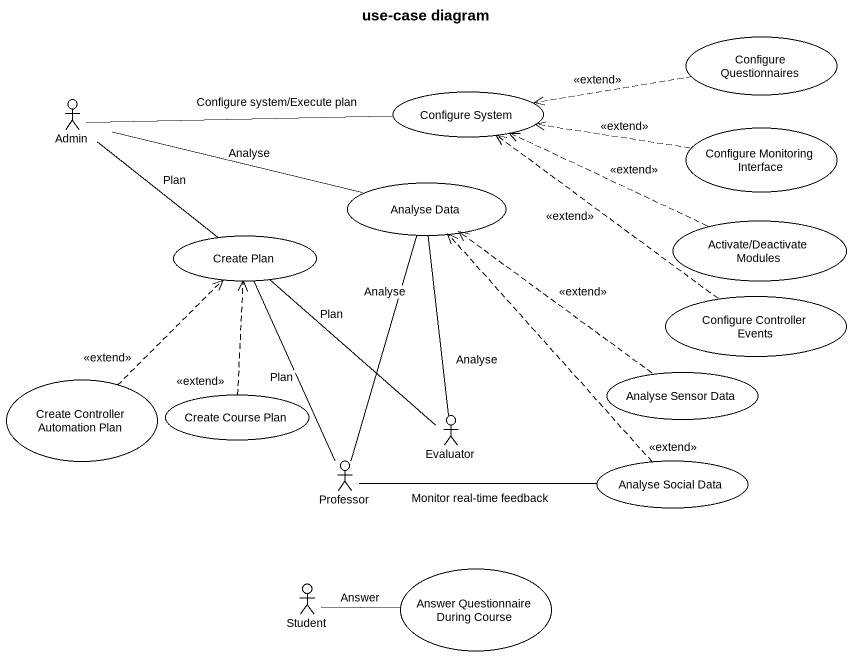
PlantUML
@startuml
title use-case diagram
usecase "Configure Questionnaires" as Configure_Questionnaires
actor Admin
usecase "Configure System" as Configure_System
usecase "Configure Monitoring Interface" as Configure_Monitoring
usecase "Analyse Data" as Analyse_Data
usecase "Create Plan" as Create_Plan
usecase "Activate/Deactivate Modules" as Activate_Deactivate_Modules
usecase "Configure Controller Events" as Configure_Controller_Events
usecase "Create Controller Automation Plan" as Create_Controller
usecase "Create Course Plan" as Create_Course_Plan
usecase "Analyse Sensor Data" as Analyse_Sensor_Data
actor Professor
actor Evaluator
usecase "Analyse Social Data" as Analyse_Social_Data
actor Student
usecase "Answer Questionnaire During Course" as Answer_Questionnaire_During
Configure_Questionnaires .left.> Configure_System : <<extend>>
Admin -right- Configure_System : Configure system/Execute plan
Admin -right- Analyse_Data : Analyse
Admin -- Create_Plan : Plan
Configure_Monitoring .left.> Configure_System : <<extend>>
Activate_Deactivate_Modules .left.> Configure_System : <<extend>>
Configure_Controller_Events .up.> Configure_System : <<extend>>
Create_Controller .up.> Create_Plan : <<extend>>
Create_Course_Plan .up.> Create_Plan : <<extend>>
Analyse_Sensor_Data .up.> Analyse_Data : <<extend>>
Professor -up- Analyse_Data : Analyse
Professor -up- Create_Plan : Plan
Professor -right- Analyse_Social_Data : Monitor real-time feedback
Evaluator -up- Analyse_Data : Analyse
Evaluator -up- Create_Plan : Plan
Analyse_Social_Data .up.> Analyse_Data : <<extend>>
Student -right- Answer_Questionnaire_During : Answer
@enduml
